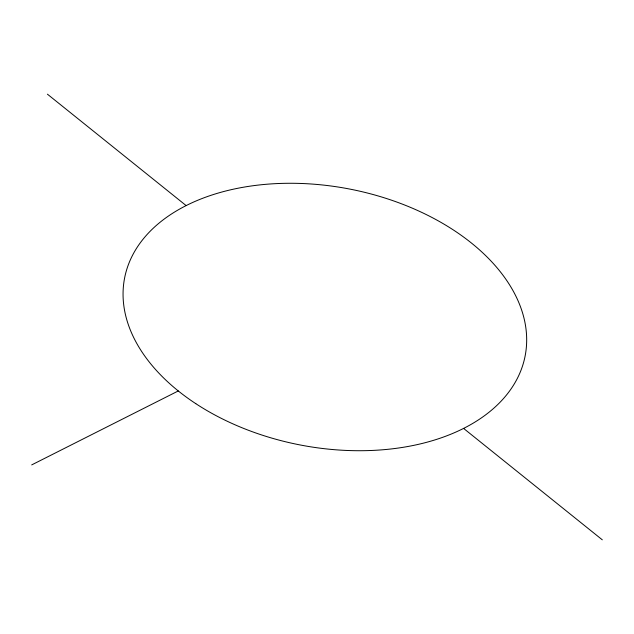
<?xml version="1.0" encoding="UTF-8"?>
<svg xmlns="http://www.w3.org/2000/svg" width="634" height="634" viewBox="0 0 634 634"><rect width="100%" height="100%" fill="white"/><g stroke="black" fill="none" stroke-linecap="round" stroke-linejoin="round"><path stroke-width="0.95" d="M31.7 464.904L178.281 390.948M47.415 94.173L186.134 205.59M463.581 428.41L602.3 539.827M195.787 403.652A204.021 130.327 11 0 0 523.755 361.871A204.021 130.327 11 0 0 255.042 185.469A204.021 130.327 11 0 0 195.787 403.652"/></g></svg>
